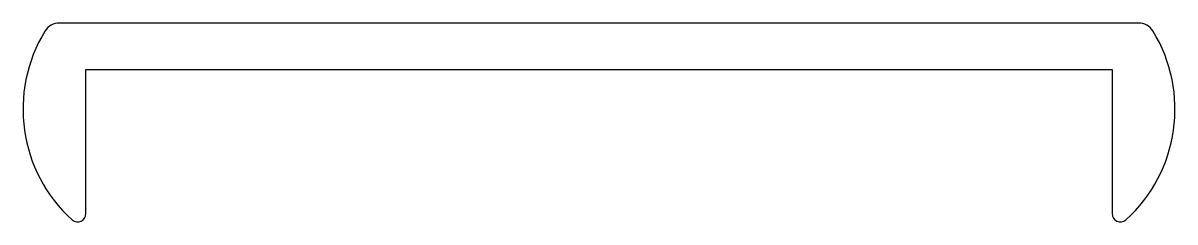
# Model space of a CAD drawing. Extents: x 942.4 to 977.2, y 5.7 to 11.7.
import ezdxf

# ---------------------------------------------------------------- set-up
doc = ezdxf.new("R2010")
doc.units = 0
doc.header["$LTSCALE"] = 15
doc.layers.get('0').update_dxf_attribs({"linetype": 'CONTINUOUS'})

msp = doc.modelspace()

# ---------------------------------------------------------------- linework, layer by layer
at = {"ltscale": 0.05}
msp.add_lwpolyline([(944.334, 10.297), (975.334, 10.297), (975.334, 5.947, 0.650106), (975.752, 5.761, 0.361538), (976.566, 11.459, 0.260388), (976.14, 11.697), (943.528, 11.697, 0.260388), (943.102, 11.459, 0.361538), (943.916, 5.761, 0.650106), (944.334, 5.947)], format="xyb", close=True, dxfattribs=at)

doc.saveas('drawing.dxf')
